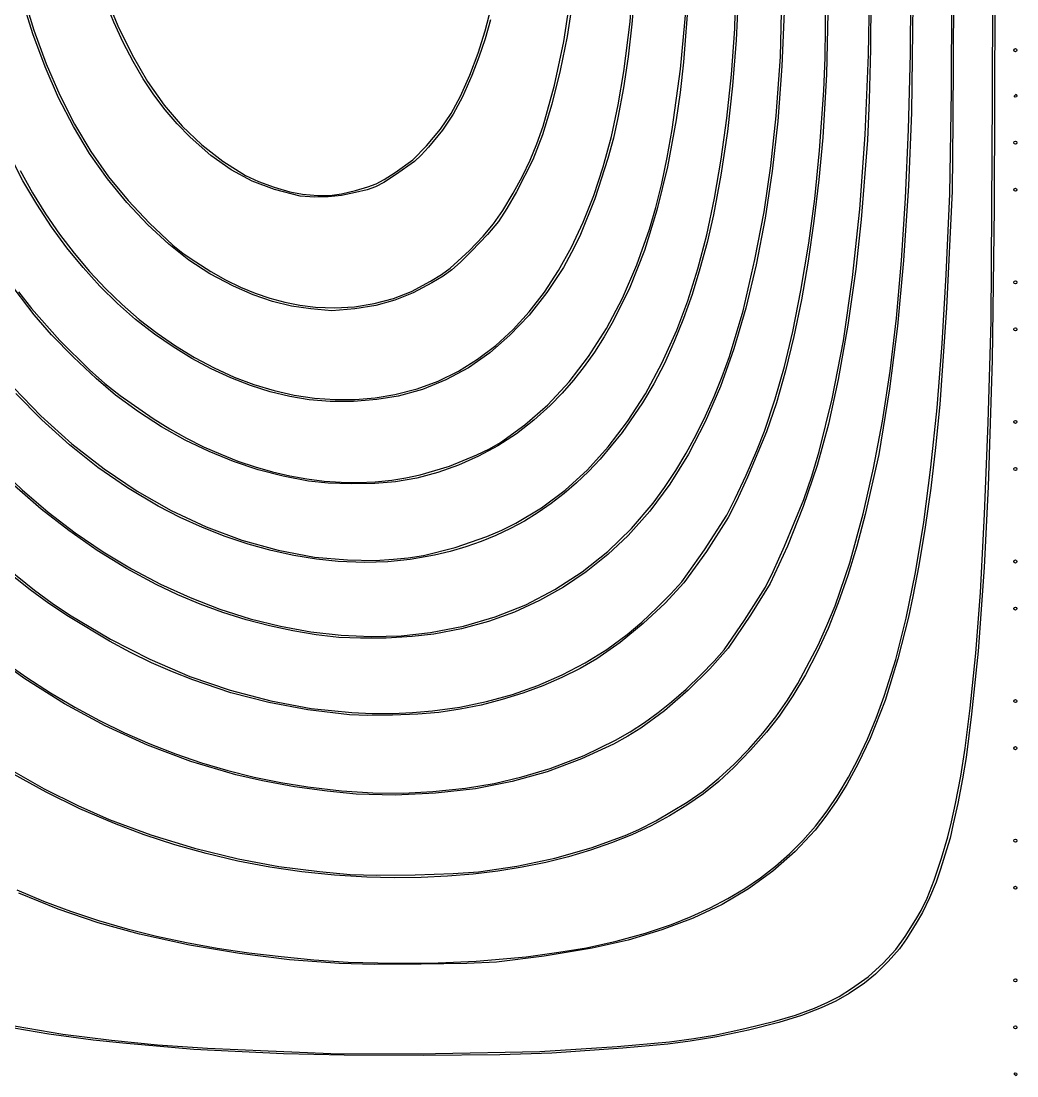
# Model space of a CAD drawing. Extents: x 5 to 548, y -19 to 520.
# Drawn here: x 95.6 to 276.8, y -19.4 to 172.4 of the extents above; entities that cross this region are included whole.
import ezdxf

# ---------------------------------------------------------------- set-up
doc = ezdxf.new("R2010")
doc.units = 0

msp = doc.modelspace()

# ---------------------------------------------------------------- linework, layer by layer
at = {"layer": 'Image'}
for p, q in [((272.412592, 158.711783), (272.555458, 235.981931)), ((257.499092, 166.440085), (257.657008, 200.101343)), ((250.387001, 197.238278), (250.188908, 167.304385)), ((264.951459, 159.654864), (265.080786, 192.979512)), ((233.789928, 165.888085), (234.292759, 185.031469)), ((272.845624, 183.681426), (272.703813, 138.359246)), ((206.468287, 172.310285), (207.14338, 181.751893)), ((226.305354, 181.959022), (225.765861, 168.924069)), ((249.836271, 166.277649), (250.118075, 181.896045)), ((225.52602, 170.994061), (225.685604, 179.911125)), ((242.572046, 179.120304), (242.192478, 162.679251)), ((265.311213, 179.692258), (265.192775, 154.215924)), ((97.789892, 170.108006), (95.754765, 176.58589)), ((95.920484, 177.405648), (97.977344, 170.790525)), ((110.83639, 177.407235), (113.237394, 171.566875)), ((194.412649, 168.72205), (195.685178, 177.313915)), ((207.313638, 178.054653), (206.778768, 171.850431)), ((217.1013, 176.979249), (216.157061, 164.925133)), ((241.943155, 165.802756), (242.087103, 177.272668)), ((112.532583, 172.213127), (110.872633, 176.238069)), ((180.070297, 170.617121), (181.152211, 174.823767)), ((215.631247, 163.645926), (216.70179, 175.410057)), ((234.530151, 175.574788), (234.052311, 164.247932)), ((257.919009, 175.59551), (257.628775, 155.796059)), ((195.724171, 174.43492), (194.974703, 169.614075)), ((97.977344, 170.790525), (100.224947, 164.655575)), ((114.237574, 168.504773), (112.532583, 172.213127)), ((113.237394, 171.566875), (115.834172, 166.258623)), ((181.024496, 172.632373), (180.062563, 169.203075)), ((205.332262, 163.266068), (206.468287, 172.310285)), ((206.778768, 171.850431), (206.09079, 165.943078)), ((224.904193, 162.693085), (225.52602, 170.994061)), ((100.024078, 164.077838), (97.789892, 170.108006)), ((178.784306, 166.572561), (180.070297, 170.617121)), ((180.062563, 169.203075), (178.946303, 165.862077)), ((194.974703, 169.614075), (193.740603, 163.446426)), ((225.765861, 168.924069), (225.101377, 160.629876)), ((116.005284, 165.08464), (114.237574, 168.504773)), ((192.72635, 160.7487), (194.412649, 168.72205)), ((250.188908, 167.304385), (249.965391, 158.06878)), ((276.280664, 167.130064), (276.361749, 167.325002)), ((276.361749, 166.935149), (276.280664, 167.130064)), ((276.280664, 167.130064), (276.280664, 167.130064)), ((276.361749, 167.325002), (276.556677, 167.406077)), ((276.556677, 166.854078), (276.361749, 166.935149)), ((276.556677, 167.406077), (276.751592, 167.325002)), ((276.751592, 166.935149), (276.556677, 166.854078)), ((276.751592, 167.325002), (276.832664, 167.130064)), ((276.832664, 167.130064), (276.751592, 166.935149)), ((115.834172, 166.258623), (118.643873, 161.460378)), ((117.853388, 161.924364), (116.005284, 165.08464)), ((177.278966, 162.602493), (178.784306, 166.572561)), ((178.946303, 165.862077), (177.6577, 162.521531)), ((206.09079, 165.943078), (205.246471, 160.287802)), ((233.016243, 155.193935), (233.789928, 165.888085)), ((241.701658, 159.816091), (241.943155, 165.802756)), ((249.212595, 151.73433), (249.836271, 166.277649)), ((257.122294, 152.71165), (257.499092, 166.440085)), ((102.476496, 158.460915), (100.024078, 164.077838)), ((100.224947, 164.655575), (102.685816, 158.960004)), ((193.740603, 163.446426), (192.202643, 157.328713)), ((204.302259, 157.188181), (205.332262, 163.266068)), ((214.117563, 152.695785), (215.631247, 163.645926)), ((216.157061, 164.925133), (215.543009, 159.436178)), ((234.052311, 164.247932), (233.320264, 154.238717)), ((119.799563, 158.995578), (117.853388, 161.924364)), ((118.643873, 161.460378), (121.683643, 157.15004)), ((175.584192, 158.737506), (177.278966, 162.602493)), ((177.6577, 162.521531), (175.955862, 158.64184)), ((224.07821, 154.789398), (224.904193, 162.693085)), ((242.192478, 162.679251), (241.49445, 151.260085)), ((190.614891, 153.330103), (192.72635, 160.7487)), ((205.246471, 160.287802), (204.242579, 154.839813)), ((215.543009, 159.436178), (214.844926, 154.485113)), ((225.101377, 160.629876), (224.157705, 152.34166)), ((240.92406, 148.863555), (241.701658, 159.816091)), ((264.619312, 141.004307), (264.951459, 159.654864)), ((105.166323, 153.222768), (102.476496, 158.460915)), ((102.685816, 158.960004), (105.382473, 153.663021)), ((121.861483, 156.269918), (119.799563, 158.995578)), ((173.903302, 155.621392), (175.584192, 158.737506)), ((175.955862, 158.64184), (174.268022, 155.500146)), ((192.202643, 157.328713), (190.493863, 151.740599)), ((249.965391, 158.06878), (249.62817, 150.772825)), ((272.17042, 117.864128), (272.412592, 158.711783)), ((276.384057, 158.65516), (276.418671, 158.850098)), ((276.540379, 158.574085), (276.384057, 158.65516)), ((276.418671, 158.850098), (276.710956, 159.126085)), ((276.418671, 158.850098), (276.418671, 158.850098)), ((276.746807, 158.65516), (276.540379, 158.574085)), ((276.710956, 159.126085), (276.832664, 158.850098)), ((276.832664, 158.850098), (276.746807, 158.65516)), ((121.683643, 157.15004), (124.970628, 153.305505)), ((124.056826, 153.719017), (121.861483, 156.269918)), ((171.947246, 152.780728), (173.903302, 155.621392)), ((174.268022, 155.500146), (172.29643, 152.605289)), ((203.040395, 151.399706), (204.302259, 157.188181)), ((257.628775, 155.796059), (257.100479, 142.46733)), ((105.382473, 153.663021), (108.337442, 148.723833)), ((126.403266, 151.31451), (124.056826, 153.719017)), ((204.242579, 154.839813), (203.413572, 151.141705)), ((214.844926, 154.485113), (213.263503, 145.928065)), ((223.049789, 147.291888), (224.07821, 154.789398)), ((232.066079, 146.109451), (233.016243, 155.193935)), ((233.320264, 154.238717), (232.311097, 145.143065)), ((265.192775, 154.215924), (265.027182, 141.462108)), ((108.112731, 148.328927), (105.166323, 153.222768)), ((124.970628, 153.305505), (128.521975, 149.904673)), ((169.426973, 149.742093), (171.947246, 152.780728)), ((172.29643, 152.605289), (169.743337, 149.466106)), ((190.493863, 151.740599), (188.747302, 147.161747)), ((189.484941, 150.094636), (190.614891, 153.330103)), ((213.211577, 147.629449), (214.117563, 152.695785)), ((224.157705, 152.34166), (222.980637, 144.40966)), ((248.243364, 138.236547), (249.212595, 151.73433)), ((256.57699, 140.234588), (257.122294, 152.71165)), ((95.972602, 143.389323), (92.587013, 150.003116)), ((130.179665, 147.974367), (126.403266, 151.31451)), ((128.521975, 149.904673), (132.354832, 146.925442)), ((166.906547, 147.193345), (169.426973, 149.742093)), ((188.269745, 147.138265), (189.484941, 150.094636)), ((201.551392, 145.907307), (203.040395, 151.399706)), ((203.413572, 151.141705), (202.422753, 147.407147)), ((241.49445, 151.260085), (240.793374, 143.55078)), ((249.62817, 150.772825), (248.520444, 136.356124)), ((276.280664, 150.294092), (276.361749, 150.489021)), ((276.361749, 150.099177), (276.280664, 150.294092)), ((276.280664, 150.294092), (276.280664, 150.294092)), ((276.361749, 150.489021), (276.556677, 150.570105)), ((276.556677, 150.018106), (276.361749, 150.099177)), ((276.556677, 150.570105), (276.751592, 150.489021)), ((276.751592, 150.099177), (276.556677, 150.018106)), ((276.751592, 150.489021), (276.832664, 150.294092)), ((276.832664, 150.294092), (276.751592, 150.099177)), ((111.334897, 143.744922), (108.112731, 148.328927)), ((108.337442, 148.723833), (111.573246, 144.101646)), ((133.889097, 145.335833), (130.179665, 147.974367)), ((168.440228, 148.015551), (167.236599, 146.884725)), ((169.743337, 149.466106), (168.440228, 148.015551)), ((240.070508, 140.058725), (240.92406, 148.863555)), ((132.354832, 146.925442), (136.486344, 144.345711)), ((163.710744, 144.875697), (166.906547, 147.193345)), ((167.236599, 146.884725), (163.787317, 144.454296)), ((188.747302, 147.161747), (185.773401, 141.355811)), ((186.863864, 144.224877), (188.269745, 147.138265)), ((199.839971, 140.717645), (201.551392, 145.907307)), ((202.422753, 147.407147), (200.043764, 140.070182)), ((213.263503, 145.928065), (211.337643, 138.010282)), ((212.215245, 142.890795), (213.211577, 147.629449)), ((221.820649, 140.209445), (223.049789, 147.291888)), ((230.822567, 137.702794), (232.066079, 146.109451)), ((95.447426, 145.221319), (97.710099, 141.199563)), ((111.573246, 144.101646), (115.112407, 139.75567)), ((137.687506, 143.301859), (133.889097, 145.335833)), ((136.486344, 144.345711), (138.845055, 143.2338)), ((163.787317, 144.454296), (161.612868, 143.078546)), ((161.719343, 143.597414), (163.710744, 144.875697)), ((185.161861, 141.118354), (186.863864, 144.224877)), ((222.980637, 144.40966), (221.615964, 137.184111)), ((232.311097, 145.143065), (231.001896, 136.556897)), ((98.518772, 139.088685), (95.972602, 143.389323)), ((114.851994, 139.436284), (111.334897, 143.744922)), ((141.730837, 141.775393), (137.687506, 143.301859)), ((138.845055, 143.2338), (141.682628, 142.184865)), ((141.682628, 142.184865), (144.50968, 141.360725)), ((156.510198, 141.632677), (158.706544, 142.24049)), ((160.096401, 142.269009), (158.596583, 141.741367)), ((158.706544, 142.24049), (160.247101, 142.807207)), ((161.612868, 143.078546), (160.096401, 142.269009)), ((160.247101, 142.807207), (161.719343, 143.597414)), ((211.135381, 138.521221), (212.215245, 142.890795)), ((240.793374, 143.55078), (239.906921, 136.02111)), ((257.100479, 142.46733), (256.227644, 128.860984)), ((276.361749, 141.933028), (276.556677, 142.0141)), ((276.556677, 142.0141), (276.751592, 141.933028)), ((97.710099, 141.199563), (100.107793, 137.352339)), ((146.42283, 140.558046), (141.730837, 141.775393)), ((144.50968, 141.360725), (146.836829, 140.923197)), ((149.079775, 140.387669), (146.42278, 140.558046)), ((146.42278, 140.558046), (146.42283, 140.558046)), ((146.836829, 140.923197), (149.634891, 140.703261)), ((151.52271, 140.432108), (149.079775, 140.387669)), ((149.634891, 140.703261), (151.823089, 140.722035)), ((153.928006, 140.70283), (151.52271, 140.432108)), ((151.823089, 140.722035), (153.936498, 141.01876)), ((156.472082, 141.211302), (153.928006, 140.70283)), ((153.936498, 141.01876), (156.510195, 141.632677)), ((158.596583, 141.741367), (156.472082, 141.211302)), ((156.510195, 141.632677), (156.510198, 141.632677)), ((183.279127, 137.971567), (185.161861, 141.118354)), ((185.773401, 141.355811), (184.01232, 138.323265)), ((200.043764, 140.070182), (197.281778, 133.311919)), ((197.910852, 135.837383), (199.839971, 140.717645)), ((220.392511, 133.550958), (221.820649, 140.209445)), ((255.846782, 128.850286), (256.57699, 140.234588)), ((263.98894, 126.282127), (264.619312, 141.004307)), ((265.027182, 141.462108), (264.038971, 120.247244)), ((276.280664, 141.738113), (276.361749, 141.933028)), ((276.361749, 141.543175), (276.280664, 141.738113)), ((276.280664, 141.738113), (276.280664, 141.738113)), ((276.556677, 141.4621), (276.361749, 141.543175)), ((276.751592, 141.543175), (276.556677, 141.4621)), ((276.751592, 141.933028), (276.832664, 141.738113)), ((276.832664, 141.738113), (276.751592, 141.543175)), ((101.191849, 135.021118), (98.518772, 139.088685)), ((118.683197, 135.368542), (114.851994, 139.436284)), ((115.112407, 139.75567), (118.977448, 135.645111)), ((184.01232, 138.323265), (182.480569, 135.942105)), ((209.978797, 134.562119), (211.135381, 138.521221)), ((238.982207, 132.024587), (240.070508, 140.058725)), ((246.924894, 125.75476), (248.243364, 138.236547)), ((272.703813, 138.359246), (272.315295, 110.734478)), ((100.107793, 137.352339), (102.637091, 133.6835)), ((181.584017, 135.524143), (183.279127, 137.971567)), ((211.337643, 138.010282), (209.056028, 130.706106)), ((221.615964, 137.184111), (220.45288, 132.153394)), ((229.168841, 129.042124), (230.822567, 137.702794)), ((231.001896, 136.556897), (229.369746, 128.076132)), ((248.520444, 136.356124), (247.528367, 127.30997)), ((103.992394, 131.185964), (101.191849, 135.021118)), ((122.496382, 131.815664), (118.683197, 135.368542)), ((118.977448, 135.645111), (123.266017, 131.634049)), ((179.688911, 133.26829), (181.584017, 135.524143)), ((182.480569, 135.942105), (180.53354, 133.615389)), ((195.768758, 131.273182), (197.910852, 135.837383)), ((207.676053, 128.066457), (209.978797, 134.562119)), ((239.906921, 136.02111), (238.845647, 128.726444)), ((102.637091, 133.6835), (105.294578, 130.196896)), ((177.206187, 130.696218), (179.688911, 133.26829)), ((180.53354, 133.615389), (177.621701, 130.540564)), ((197.281778, 133.311919), (195.812214, 130.300739)), ((218.767091, 127.325317), (220.392511, 133.550958)), ((106.920972, 127.582569), (103.992394, 131.185964)), ((126.164807, 128.913732), (122.496382, 131.815664)), ((123.266017, 131.634049), (125.152374, 130.166631)), ((173.72447, 127.473947), (177.206187, 130.696218)), ((177.621701, 130.540564), (175.589939, 128.550155)), ((193.418408, 127.031704), (195.768758, 131.273182)), ((209.056028, 130.706106), (206.407341, 123.989872)), ((220.45288, 132.153394), (219.157044, 127.325354)), ((237.500361, 123.384123), (238.982207, 132.024587)), ((105.294578, 130.196896), (108.076838, 126.896379)), ((125.152374, 130.166631), (127.413235, 128.601699)), ((129.990946, 126.446035), (126.164807, 128.913732)), ((127.413235, 128.601699), (130.152514, 126.864874)), ((175.589939, 128.550155), (174.012513, 127.172363)), ((195.812214, 130.300739), (194.312962, 127.61536)), ((227.019975, 119.703638), (229.168841, 129.042124)), ((238.845647, 128.726444), (237.620108, 121.722154)), ((254.915269, 118.400133), (255.846782, 128.850286)), ((256.227644, 128.860984), (255.120262, 116.913907)), ((109.978144, 124.210274), (106.920972, 127.582569)), ((108.076838, 126.896379), (110.980456, 123.785802)), ((130.152514, 126.864874), (132.857698, 125.342133)), ((172.153981, 126.346387), (173.72447, 127.473947)), ((174.012513, 127.172363), (172.424612, 126.03834)), ((190.864526, 123.119612), (193.418408, 127.031704)), ((194.312962, 127.61536), (191.303926, 123.042512)), ((205.060276, 122.03877), (207.676053, 128.066457)), ((216.946111, 121.541411), (218.767091, 127.325317)), ((219.157044, 127.325354), (217.730789, 122.706183)), ((229.369746, 128.076132), (227.512264, 120.209045)), ((247.528367, 127.30997), (246.053037, 117.12739)), ((98.001747, 118.968127), (93.200485, 125.282438)), ((134.277272, 124.195863), (129.990946, 126.446035)), ((132.857698, 125.342133), (135.543251, 124.028023)), ((166.66028, 123.228869), (170.158802, 125.114919)), ((170.361424, 124.779242), (166.960625, 122.974544)), ((170.158802, 125.114919), (172.153981, 126.346387)), ((172.424612, 126.03834), (170.361424, 124.779242)), ((245.253501, 114.259429), (246.924894, 125.75476)), ((263.25122, 113.771566), (263.98894, 126.282127)), ((276.280664, 124.902115), (276.361749, 125.097053)), ((276.361749, 124.7072), (276.280664, 124.902115)), ((276.280664, 124.902115), (276.280664, 124.902115)), ((276.361749, 125.097053), (276.556677, 125.178128)), ((276.556677, 125.178128), (276.751592, 125.097053)), ((276.751592, 125.097053), (276.832664, 124.902115)), ((276.832664, 124.902115), (276.751592, 124.7072)), ((95.197858, 123.19829), (97.562547, 120.158743)), ((113.164475, 121.068425), (109.978144, 124.210274)), ((110.980456, 123.785802), (114.002014, 120.869014)), ((137.891096, 122.617412), (134.277272, 124.195863)), ((135.543251, 124.028023), (138.223639, 122.917094)), ((138.223639, 122.917094), (140.913328, 122.003892)), ((163.396811, 121.982203), (166.66028, 123.228869)), ((166.960625, 122.974544), (163.628537, 121.636767)), ((191.303926, 123.042512), (188.060816, 118.924133)), ((188.111831, 119.543569), (190.864526, 123.119612)), ((206.407341, 123.989872), (203.380265, 117.835921)), ((236.03498, 115.965249), (237.500361, 123.384123)), ((276.556677, 124.626128), (276.361749, 124.7072)), ((276.751592, 124.7072), (276.556677, 124.626128)), ((116.480528, 118.156364), (113.164475, 121.068425)), ((141.37299, 121.423301), (137.891096, 122.617412)), ((140.913328, 122.003892), (143.626781, 121.282967)), ((144.826414, 120.583188), (141.37299, 121.423301)), ((143.626781, 121.282967), (146.378465, 120.748864)), ((156.288693, 120.468504), (159.854217, 121.046497)), ((159.854217, 121.046497), (163.396827, 121.982203)), ((163.628537, 121.636767), (160.158686, 120.696762)), ((163.396827, 121.982203), (163.396811, 121.982203)), ((202.132589, 116.480664), (205.060276, 122.03877)), ((214.931288, 116.208129), (216.946111, 121.541411)), ((217.730789, 122.706183), (216.176449, 118.302075)), ((237.620108, 121.722154), (236.240861, 115.06361)), ((97.562547, 120.158743), (102.662925, 114.315534)), ((101.197726, 115.35177), (98.001747, 118.968127)), ((114.002014, 120.869014), (117.138098, 118.149869)), ((148.354829, 120.066728), (144.826414, 120.583188)), ((146.378465, 120.748864), (149.182844, 120.396134)), ((152.163022, 119.694671), (148.354829, 120.066728)), ((148.354829, 120.066728), (148.354829, 120.066728)), ((149.182844, 120.396134), (152.72374, 120.250843)), ((156.344598, 120.085381), (152.163022, 119.694671)), ((152.72374, 120.250843), (156.288693, 120.468504)), ((160.158686, 120.696762), (156.344598, 120.085381)), ((185.165046, 116.310235), (188.111831, 119.543569)), ((224.520297, 111.432803), (227.019975, 119.703638)), ((227.512264, 120.209045), (225.352215, 112.827904)), ((264.038971, 120.247244), (262.780479, 102.654413)), ((119.926864, 115.473435), (116.480528, 118.156364)), ((117.138098, 118.149869), (120.385291, 115.632217)), ((188.060816, 118.924133), (184.593241, 115.267711)), ((203.380265, 117.835921), (201.721294, 114.961781)), ((216.176449, 118.302075), (214.496357, 114.119224)), ((246.053037, 117.12739), (244.323761, 107.244182)), ((253.766053, 108.725517), (254.915269, 118.400133)), ((271.628321, 99.417943), (272.17042, 117.864128)), ((105.189636, 111.269525), (101.197726, 115.35177)), ((123.287398, 113.157046), (119.926864, 115.473435)), ((120.385291, 115.632217), (123.740179, 113.319911)), ((184.593241, 115.267711), (180.910814, 112.080733)), ((182.028891, 113.426273), (185.165046, 116.310235)), ((198.894115, 111.393744), (202.132589, 116.480664)), ((212.21354, 110.187303), (214.931288, 116.208129)), ((234.535534, 109.572397), (236.03498, 115.965249)), ((255.120262, 116.913907), (253.656571, 105.520754)), ((276.280664, 116.346136), (276.361749, 116.541064)), ((276.361749, 116.151221), (276.280664, 116.346136)), ((276.280664, 116.346136), (276.280664, 116.346136)), ((276.361749, 116.541064), (276.556677, 116.622148)), ((276.556677, 116.070149), (276.361749, 116.151221)), ((276.556677, 116.622148), (276.751592, 116.541064)), ((276.751592, 116.151221), (276.556677, 116.070149)), ((276.751592, 116.541064), (276.832664, 116.346136)), ((276.832664, 116.346136), (276.751592, 116.151221)), ((102.662925, 114.315534), (108.096496, 108.958525)), ((123.740179, 113.319911), (127.199344, 111.216801)), ((178.708087, 110.898346), (182.028891, 113.426273)), ((201.721294, 114.961781), (199.963483, 112.218589)), ((214.496357, 114.119224), (212.692845, 110.163822)), ((236.240861, 115.06361), (234.718462, 108.806183)), ((243.225502, 103.721015), (245.253501, 114.259429)), ((262.321998, 102.101606), (263.25122, 113.771566)), ((126.732469, 111.058114), (123.287398, 113.157046)), ((180.910814, 112.080733), (177.023146, 109.370687)), ((195.345975, 106.779612), (198.894115, 111.393744)), ((199.963483, 112.218589), (198.105415, 109.603137)), ((225.352215, 112.827904), (222.890512, 105.934637)), ((223.221182, 107.771408), (224.520297, 111.432803)), ((109.296169, 107.39111), (105.189636, 111.269525)), ((130.242448, 109.184988), (126.732469, 111.058114)), ((127.199344, 111.216801), (130.759371, 109.32674)), ((177.023146, 109.370687), (172.939848, 107.14506)), ((175.207356, 108.733115), (178.708087, 110.898346)), ((198.105415, 109.603137), (196.145678, 107.112217)), ((209.23549, 104.642116), (212.21354, 110.187303)), ((212.692845, 110.163822), (210.768247, 106.442063)), ((232.872385, 103.702919), (234.535534, 109.572397)), ((272.315295, 110.734478), (271.585401, 87.780167)), ((108.096496, 108.958525), (110.877676, 106.52673)), ((133.797701, 107.546019), (130.242448, 109.184988)), ((130.759371, 109.32674), (134.416845, 107.653579)), ((137.378598, 106.149558), (133.797701, 107.546019)), ((134.416845, 107.653579), (138.009895, 106.287955)), ((171.531419, 106.937243), (175.207356, 108.733115)), ((221.775149, 104.160027), (223.221182, 107.771408)), ((234.718462, 108.806183), (233.063466, 103.005242)), ((252.382735, 99.667828), (253.766053, 108.725517)), ((94.30476, 105.715829), (99.262871, 100.625249)), ((112.836016, 104.386243), (109.296169, 107.39111)), ((110.877676, 106.52673), (113.669492, 104.293745)), ((140.965506, 105.003955), (137.378598, 106.149558)), ((138.009895, 106.287955), (141.660733, 105.194887)), ((167.684997, 105.517391), (171.531419, 106.937243)), ((172.939848, 107.14506), (168.670533, 105.411339)), ((191.489292, 102.639874), (195.345975, 106.779612)), ((196.145678, 107.112217), (194.082855, 104.742621)), ((210.768247, 106.442063), (208.724896, 102.960141)), ((222.890512, 105.934637), (220.128068, 99.531175)), ((244.323761, 107.244182), (242.569843, 99.096144)), ((99.438547, 99.862843), (94.706532, 104.693013)), ((116.982501, 101.357763), (112.836016, 104.386243)), ((113.669492, 104.293745), (119.644469, 100.109987)), ((144.538793, 104.117561), (140.965506, 105.003955)), ((141.660733, 105.194887), (145.349599, 104.37652)), ((148.078829, 103.498726), (144.538793, 104.117561)), ((145.349599, 104.37652), (149.056736, 103.834998)), ((149.056736, 103.834998), (152.762385, 103.572463)), ((156.446786, 103.59106), (160.090181, 103.892932)), ((160.090181, 103.892932), (163.672811, 104.480223)), ((164.224811, 104.177011), (160.390377, 103.563016)), ((163.672811, 104.480223), (167.684997, 105.517391)), ((163.672811, 104.480223), (163.672811, 104.480223)), ((168.670533, 105.411339), (164.224811, 104.177011)), ((194.082855, 104.742621), (191.915533, 102.491141)), ((205.993181, 99.567816), (209.23549, 104.642116)), ((220.193363, 100.620125), (221.775149, 104.160027)), ((230.915893, 97.854165), (232.872385, 103.702919)), ((240.837213, 94.109978), (243.225502, 103.721015)), ((253.656571, 105.520754), (251.714813, 93.576175)), ((151.849916, 103.204231), (148.078829, 103.498726)), ((148.078829, 103.498726), (148.078829, 103.498726)), ((156.109588, 103.232208), (151.849916, 103.204231)), ((152.762385, 103.572463), (156.446786, 103.59106)), ((160.390377, 103.563016), (156.109588, 103.232208)), ((187.325189, 98.976133), (191.489292, 102.639874)), ((191.915533, 102.491141), (188.956289, 99.802005)), ((208.724896, 102.960141), (205.026949, 97.56699)), ((233.063466, 103.005242), (231.286431, 97.716159)), ((261.20099, 91.270327), (262.321998, 102.101606)), ((262.780479, 102.654413), (262.01575, 94.829787)), ((99.262871, 100.625249), (104.889401, 95.532539)), ((104.421765, 95.370504), (99.438547, 99.862843)), ((121.202355, 98.63411), (116.982501, 101.357763)), ((119.644469, 100.109987), (122.685385, 98.250584)), ((188.956289, 99.802005), (185.779018, 97.357371)), ((218.486991, 97.173171), (220.193363, 100.620125)), ((276.361749, 99.705079), (276.556677, 99.78615)), ((276.556677, 99.78615), (276.751592, 99.705079)), ((125.493409, 96.216251), (121.202355, 98.63411)), ((122.685385, 98.250584), (125.755465, 96.548174)), ((182.854788, 95.789994), (187.325189, 98.976133)), ((202.482654, 94.959653), (205.993181, 99.567816)), ((220.128068, 99.531175), (217.065796, 93.619446)), ((229.511703, 94.304688), (230.915893, 97.854165)), ((242.569843, 99.096144), (240.478201, 91.586271)), ((250.748916, 91.068452), (252.382735, 99.667828)), ((270.958382, 82.703934), (271.628321, 99.417943)), ((276.280664, 99.510164), (276.361749, 99.705079)), ((276.361749, 99.315225), (276.280664, 99.510164)), ((276.280664, 99.510164), (276.280664, 99.510164)), ((276.556677, 99.234151), (276.361749, 99.315225)), ((276.751592, 99.315225), (276.556677, 99.234151)), ((276.751592, 99.705079), (276.832664, 99.510164)), ((276.832664, 99.510164), (276.751592, 99.315225)), ((129.853496, 94.10515), (125.493409, 96.216251)), ((125.755465, 96.548174), (128.849867, 95.004262)), ((185.779018, 97.357371), (182.412472, 95.1714)), ((205.026949, 97.56699), (201.023939, 92.719693)), ((216.667199, 93.840633), (218.486991, 97.173171)), ((231.286431, 97.716159), (227.832269, 89.471339)), ((109.628301, 91.242751), (104.421765, 95.370504)), ((104.889401, 95.532539), (110.732561, 90.952178)), ((128.849867, 95.004262), (131.963752, 93.620355)), ((134.280449, 92.301773), (129.853496, 94.10515)), ((178.592197, 93.498943), (180.849382, 94.621109)), ((182.412472, 95.1714), (178.8854, 93.258253)), ((180.849382, 94.621109), (182.854788, 95.789994)), ((198.699953, 90.812878), (202.482654, 94.959653)), ((227.578533, 89.852954), (229.511703, 94.304688)), ((239.506809, 89.642994), (240.837213, 94.109978)), ((262.01575, 94.829787), (261.142496, 87.446902)), ((131.963752, 93.620355), (135.092277, 92.397958)), ((138.772101, 90.807085), (134.280449, 92.301773)), ((135.092277, 92.397958), (138.230602, 91.338577)), ((173.561585, 91.478039), (178.592197, 93.498943)), ((178.8854, 93.258253), (175.226553, 91.63209)), ((201.023939, 92.719693), (198.909334, 90.50169)), ((217.065796, 93.619446), (213.704606, 88.201381)), ((214.745153, 90.643977), (216.667199, 93.840633)), ((251.714813, 93.576175), (249.22533, 82.674165)), ((91.2243, 91.531751), (95.813659, 87.15985)), ((115.030273, 87.506341), (109.628301, 91.242751)), ((110.732561, 90.952178), (116.769211, 86.896125)), ((138.230602, 91.338577), (141.373886, 90.443719)), ((143.326284, 89.622053), (138.772101, 90.807085)), ((141.373886, 90.443719), (144.517287, 89.714889)), ((171.464681, 90.307074), (167.628533, 89.297364)), ((168.241143, 89.893826), (173.561585, 91.478039)), ((175.226553, 91.63209), (171.464681, 90.307074)), ((194.641119, 87.122737), (198.699953, 90.812878)), ((198.909334, 90.50169), (196.720021, 88.421289)), ((212.732018, 87.604671), (214.745153, 90.643977)), ((240.478201, 91.586271), (237.965054, 84.144847)), ((248.848196, 82.76878), (250.748916, 91.068452)), ((259.887915, 81.275811), (261.20099, 91.270327)), ((276.280664, 90.954158), (276.361749, 91.149096)), ((276.361749, 90.759243), (276.280664, 90.954158)), ((276.280664, 90.954158), (276.280664, 90.954158)), ((276.361749, 91.149096), (276.556677, 91.230171)), ((276.556677, 90.678171), (276.361749, 90.759243)), ((276.556677, 91.230171), (276.751592, 91.149096)), ((276.751592, 90.759243), (276.556677, 90.678171)), ((276.751592, 91.149096), (276.832664, 90.954158)), ((276.832664, 90.954158), (276.751592, 90.759243)), ((147.94083, 88.747642), (143.326284, 89.622053)), ((144.517287, 89.714889), (147.655965, 89.153594)), ((147.655965, 89.153594), (150.785079, 88.761339)), ((151.540533, 88.378109), (147.94083, 88.747642)), ((147.94083, 88.747642), (147.94083, 88.747642)), ((150.785079, 88.761339), (153.899788, 88.539631)), ((155.764903, 88.229955), (151.540533, 88.378109)), ((153.899788, 88.539631), (156.99525, 88.489976)), ((160.028744, 88.308015), (155.764903, 88.229955)), ((156.99525, 88.489976), (160.066625, 88.613879)), ((163.74686, 88.617123), (160.028744, 88.308015)), ((160.066625, 88.613879), (163.109072, 88.912847)), ((163.109059, 88.912847), (165.621669, 89.317523)), ((163.109072, 88.912847), (163.109059, 88.912847)), ((167.628533, 89.297364), (163.74686, 88.617123)), ((165.621669, 89.317523), (168.241143, 89.893826)), ((196.720021, 88.421289), (194.45652, 86.47887)), ((225.596259, 85.569539), (227.578533, 89.852954)), ((227.832269, 89.471339), (225.82961, 85.116486)), ((238.084952, 85.396777), (239.506809, 89.642994)), ((99.268565, 83.66315), (94.437014, 87.873831)), ((95.813659, 87.15985), (100.578565, 83.090162)), ((120.599797, 84.18803), (115.030273, 87.506341)), ((116.769211, 86.896125), (122.976208, 83.376339)), ((190.302194, 83.884482), (194.641119, 87.122737)), ((194.45652, 86.47887), (192.119351, 84.674813)), ((213.704606, 88.201381), (210.045413, 83.278908)), ((210.638961, 84.744183), (212.732018, 87.604671)), ((261.142496, 87.446902), (260.147067, 80.351169)), ((271.585401, 87.780167), (270.849265, 73.02694)), ((192.119351, 84.674813), (189.709032, 83.009497)), ((206.717457, 80.133591), (210.638961, 84.744183)), ((224.04476, 82.52502), (225.596259, 85.569539)), ((225.82961, 85.116486), (224.320243, 82.122166)), ((234.570016, 76.885344), (238.084952, 85.396777)), ((104.298958, 79.729859), (99.268565, 83.66315)), ((100.578565, 83.090162), (105.500692, 79.330388)), ((124.571097, 82.140501), (120.599797, 84.18803)), ((122.976208, 83.376339), (129.330412, 80.404779)), ((185.679222, 81.093361), (190.302194, 83.884482)), ((189.709032, 83.009497), (187.226083, 81.483303)), ((210.045413, 83.278908), (206.089128, 78.853957)), ((220.003046, 76.22009), (224.04476, 82.52502)), ((237.965054, 84.144847), (235.092216, 76.939954)), ((246.40623, 73.876252), (248.848196, 82.76878)), ((249.22533, 82.674165), (247.684581, 76.903696)), ((270.194726, 68.459045), (270.958382, 82.703934)), ((128.64814, 80.297019), (124.571097, 82.140501)), ((183.130672, 79.820162), (185.679222, 81.093361)), ((187.226083, 81.483303), (184.671023, 80.096609)), ((224.320243, 82.122166), (220.345083, 75.935646)), ((258.38249, 72.116137), (259.887915, 81.275811)), ((109.49016, 76.105366), (104.298958, 79.729859)), ((105.500692, 79.330388), (110.561715, 75.888225)), ((132.795067, 78.668597), (128.64814, 80.297019)), ((129.330412, 80.404779), (135.80868, 77.993405)), ((136.976015, 77.266251), (132.795067, 78.668597)), ((182.044373, 78.849795), (179.346651, 77.743242)), ((180.406496, 78.644528), (183.130672, 79.820162)), ((184.671023, 80.096609), (182.044373, 78.849795)), ((206.089128, 78.853957), (202.395772, 75.386775)), ((202.406666, 75.961809), (206.717457, 80.133591)), ((260.147067, 80.351169), (259.015811, 73.387998)), ((135.80868, 77.993405), (142.387871, 76.154175)), ((141.155126, 76.100993), (136.976015, 77.266251)), ((176.578377, 76.777328), (173.74007, 75.952433)), ((174.647233, 76.649567), (180.406496, 78.644528)), ((179.346651, 77.743242), (176.578377, 76.777328)), ((235.092216, 76.939954), (231.921499, 70.139678)), ((232.511303, 72.329986), (234.570016, 76.885344)), ((247.684581, 76.903696), (246.059379, 71.551258)), ((114.80414, 72.821079), (109.49016, 76.105366)), ((110.561715, 75.888225), (115.743307, 72.771374)), ((145.296538, 75.183839), (141.155126, 76.100993)), ((142.387871, 76.154175), (149.044843, 74.89905)), ((149.36439, 74.525802), (145.296538, 75.183839)), ((149.044843, 74.89905), (155.01549, 74.434928)), ((166.040925, 74.786445), (168.833361, 75.235706)), ((170.83225, 75.268937), (166.417313, 74.471562)), ((168.833361, 75.235706), (174.647233, 76.649567)), ((173.74007, 75.952433), (170.83225, 75.268937)), ((197.738587, 72.247457), (202.406666, 75.961809)), ((202.395772, 75.386775), (198.465076, 72.253375)), ((215.86081, 70.42802), (220.003046, 76.22009)), ((220.345083, 75.935646), (216.228602, 70.254189)), ((91.43664, 74.266646), (98.075335, 68.919897)), ((153.322822, 74.137897), (149.36439, 74.525802)), ((158.153772, 73.937768), (153.322822, 74.137897)), ((153.322822, 74.137897), (153.322822, 74.137897)), ((155.01549, 74.434928), (160.084828, 74.28789)), ((162.354879, 74.038414), (158.153772, 73.937768)), ((160.084828, 74.28789), (163.396825, 74.530168)), ((166.417313, 74.471562), (162.354879, 74.038414)), ((163.396811, 74.530168), (166.040925, 74.786445)), ((163.396825, 74.530168), (163.396811, 74.530168)), ((243.733753, 66.080174), (246.40623, 73.876252)), ((259.015811, 73.387998), (257.90788, 67.726742)), ((270.849265, 73.02694), (269.768007, 57.834214)), ((276.280664, 74.118186), (276.361749, 74.313114)), ((276.361749, 73.923271), (276.280664, 74.118186)), ((276.280664, 74.118186), (276.280664, 74.118186)), ((276.361749, 74.313114), (276.556677, 74.394199)), ((276.556677, 73.842199), (276.361749, 73.923271)), ((276.556677, 74.394199), (276.751592, 74.313114)), ((276.751592, 73.923271), (276.556677, 73.842199)), ((276.751592, 74.313114), (276.832664, 74.118186)), ((276.832664, 74.118186), (276.751592, 73.923271)), ((97.312715, 68.972602), (92.559795, 72.754996)), ((120.202864, 69.908406), (114.80414, 72.821079)), ((115.743307, 72.771374), (121.027141, 69.987533)), ((192.745217, 69.009154), (197.738587, 72.247457)), ((198.465076, 72.253375), (194.311577, 69.461142)), ((231.065469, 69.426203), (232.511303, 72.329986)), ((246.059379, 71.551258), (244.332929, 66.577451)), ((256.684433, 63.789387), (258.38249, 72.116137)), ((124.148984, 68.051393), (120.202864, 69.908406)), ((121.027141, 69.987533), (126.394893, 67.544403)), ((194.311577, 69.461142), (189.949811, 67.017463)), ((216.228602, 70.254189), (212.809698, 66.529673)), ((213.890066, 68.229072), (215.86081, 70.42802)), ((227.249683, 63.441528), (231.065469, 69.426203)), ((231.921499, 70.139678), (228.375445, 64.374695)), ((100.696654, 66.503709), (97.312715, 68.972602)), ((98.075335, 68.919897), (101.322104, 66.541298)), ((128.216144, 66.364807), (124.148984, 68.051393)), ((126.394893, 67.544403), (131.828237, 65.449682)), ((187.458555, 66.265522), (192.745217, 69.009154)), ((211.341779, 65.67612), (213.890066, 68.229072)), ((257.90788, 67.726742), (257.094121, 63.971965)), ((269.371476, 57.420221), (270.194726, 68.459045)), ((104.257569, 64.106083), (100.696654, 66.503709)), ((101.322104, 66.541298), (104.471234, 64.418001)), ((132.373986, 64.857406), (128.216144, 66.364807)), ((131.828237, 65.449682), (137.308845, 63.711069)), ((181.9106, 64.035178), (187.458555, 66.265522)), ((189.949811, 67.017463), (185.394315, 64.929725)), ((208.562737, 63.102862), (211.341779, 65.67612)), ((212.809698, 66.529673), (208.849905, 62.830252)), ((242.255969, 62.45004), (243.733753, 66.080174)), ((244.332929, 66.577451), (242.488433, 61.94288)), ((276.280664, 65.562207), (276.361749, 65.757122)), ((276.361749, 65.367269), (276.280664, 65.562207)), ((276.280664, 65.562207), (276.280664, 65.562207)), ((276.361749, 65.757122), (276.556677, 65.838193)), ((276.556677, 65.286194), (276.361749, 65.367269)), ((276.556677, 65.838193), (276.751592, 65.757122)), ((276.751592, 65.367269), (276.556677, 65.286194)), ((276.751592, 65.757122), (276.832664, 65.562207)), ((276.832664, 65.562207), (276.751592, 65.367269)), ((111.73465, 59.622027), (104.257569, 64.106083)), ((104.471234, 64.418001), (111.922874, 60.006334)), ((136.592149, 63.537948), (132.373986, 64.857406)), ((140.840274, 62.415192), (136.592149, 63.537948)), ((137.308845, 63.711069), (142.818392, 62.336265)), ((176.133349, 62.336742), (181.9106, 64.035178)), ((185.394315, 64.929725), (180.659623, 63.205313)), ((223.546963, 58.044028), (227.249683, 63.441528)), ((228.375445, 64.374695), (224.270727, 58.386213)), ((254.79346, 56.293642), (256.684433, 63.789387)), ((257.094121, 63.971965), (255.167706, 56.392456)), ((145.088001, 61.497894), (140.840274, 62.415192)), ((142.818392, 62.336265), (148.338552, 61.332967)), ((149.304971, 60.794812), (145.088001, 61.497894)), ((170.158802, 61.188835), (176.133349, 62.336742)), ((175.760274, 61.851616), (170.710804, 60.876019)), ((180.659623, 63.205313), (175.760274, 61.851616)), ((208.849905, 62.830252), (204.617501, 59.389746)), ((205.899724, 60.842999), (208.562737, 63.102862)), ((242.488433, 61.94288), (240.509097, 57.608146)), ((240.654432, 58.922102), (242.255969, 62.45004)), ((115.562979, 57.584295), (111.73465, 59.622027)), ((111.922874, 60.006334), (119.086552, 56.327814)), ((148.338552, 61.332967), (153.850999, 60.708876)), ((153.460823, 60.314706), (149.304971, 60.794812)), ((153.460826, 60.314706), (153.460823, 60.314706)), ((157.371102, 60.145965), (153.460826, 60.314706)), ((153.850999, 60.708876), (159.337407, 60.471691)), ((162.075096, 60.200373), (157.371102, 60.145965)), ((159.337407, 60.471691), (164.77945, 60.629111)), ((166.78445, 60.452275), (162.075096, 60.200373)), ((164.77945, 60.629111), (170.158802, 61.188835)), ((170.710804, 60.876019), (166.78445, 60.452275)), ((170.158802, 61.188835), (170.158802, 61.188835)), ((202.213529, 58.132629), (205.899724, 60.842999)), ((96.31492, 52.75024), (89.377337, 57.764873)), ((119.392609, 55.715225), (115.562979, 57.584295)), ((198.257653, 55.676905), (202.213529, 58.132629)), ((204.617501, 59.389746), (200.380766, 56.441978)), ((224.270727, 58.386213), (220.989336, 54.598712)), ((221.75409, 55.974621), (223.546963, 58.044028)), ((236.991933, 51.943591), (240.654432, 58.922102)), ((240.509097, 57.608146), (238.378124, 53.533852)), ((269.768007, 57.834214), (268.582966, 46.334434)), ((92.415844, 56.014292), (96.669431, 53.020072)), ((119.086552, 56.327814), (126.346408, 53.222222)), ((123.179621, 54.039167), (119.392609, 55.715225)), ((194.061493, 53.487377), (198.257653, 55.676905)), ((200.380766, 56.441978), (197.339478, 54.664271)), ((219.341702, 53.484006), (221.75409, 55.974621)), ((252.70929, 49.626981), (254.79346, 56.293642)), ((255.167706, 56.392456), (252.867013, 48.864223)), ((268.329882, 47.424262), (269.371476, 57.420221)), ((126.880098, 52.580468), (123.179621, 54.039167)), ((197.339478, 54.664271), (194.057946, 53.016719)), ((220.989336, 54.598712), (217.007626, 50.687694)), ((103.509193, 48.237686), (96.31492, 52.75024)), ((96.669431, 53.020072), (101.004093, 50.215457)), ((126.346408, 53.222222), (133.677087, 50.695216)), ((133.831016, 50.260268), (126.880098, 52.580468)), ((189.654447, 51.575595), (194.061493, 53.487377)), ((194.057946, 53.016719), (190.578191, 51.513636)), ((216.644557, 50.904372), (219.341702, 53.484006)), ((235.113347, 48.894222), (236.991933, 51.943591)), ((238.378124, 53.533852), (236.078717, 49.680601)), ((101.004093, 50.215457), (105.415251, 47.602799)), ((133.677087, 50.695216), (141.053232, 48.752452)), ((140.716608, 48.471967), (133.831016, 50.260268)), ((180.325286, 48.631473), (185.065912, 49.953111)), ((186.942235, 50.16933), (183.192097, 48.998114)), ((185.065912, 49.953111), (189.654447, 51.575595)), ((190.578191, 51.513636), (186.942235, 50.16933)), ((217.007626, 50.687694), (212.686002, 46.983686)), ((213.997411, 48.567908), (216.644557, 50.904372)), ((110.952138, 44.231877), (103.509193, 48.237686)), ((147.812126, 47.154414), (140.716608, 48.471967)), ((141.053232, 48.752452), (148.449488, 47.399585)), ((175.461967, 47.622232), (180.325286, 48.631473)), ((179.369798, 48.014298), (175.517359, 47.232194)), ((183.192097, 48.998114), (179.369798, 48.014298)), ((211.575211, 46.635733), (213.997411, 48.567908)), ((232.969761, 45.855263), (235.113347, 48.894222)), ((236.078717, 49.680601), (233.594081, 46.008994)), ((252.867013, 48.864223), (250.158676, 41.899472)), ((251.224202, 45.607001), (252.70929, 49.626981)), ((276.280664, 48.726208), (276.361749, 48.921147)), ((276.361749, 48.531293), (276.280664, 48.726208)), ((276.280664, 48.726208), (276.280664, 48.726208)), ((276.361749, 48.921147), (276.556677, 49.002221)), ((276.556677, 48.450222), (276.361749, 48.531293)), ((276.556677, 49.002221), (276.751592, 48.921147)), ((276.751592, 48.531293), (276.556677, 48.450222)), ((276.751592, 48.921147), (276.832664, 48.726208)), ((276.832664, 48.726208), (276.751592, 48.531293)), ((105.415251, 47.602799), (109.898328, 45.184447)), ((155.392821, 46.246457), (147.812126, 47.154414)), ((148.449488, 47.399585), (155.840497, 46.642274)), ((158.744715, 46.115077), (155.392821, 46.246457)), ((155.392821, 46.246457), (155.392821, 46.246457)), ((155.840497, 46.642274), (159.52611, 46.488718)), ((163.210526, 46.157577), (158.744715, 46.115077)), ((159.52611, 46.488718), (163.200904, 46.486173)), ((163.200904, 46.486173), (166.861708, 46.635344)), ((167.83848, 46.349431), (163.210526, 46.157577)), ((166.861708, 46.635344), (170.505352, 46.936939)), ((171.676802, 46.666112), (167.83848, 46.349431)), ((170.505352, 46.936939), (175.461967, 47.622232)), ((170.505352, 46.936939), (170.505352, 46.936939)), ((175.517359, 47.232194), (171.676802, 46.666112)), ((212.686002, 46.983686), (208.38487, 43.817215)), ((209.070705, 44.831741), (211.575211, 46.635733)), ((267.429992, 40.170229), (268.329882, 47.424262)), ((268.582966, 46.334434), (267.572312, 38.491)), ((109.898328, 45.184447), (114.448747, 42.962755)), ((118.635737, 40.73748), (110.952138, 44.231877)), ((206.476976, 43.152148), (209.070705, 44.831741)), ((230.602427, 42.871007), (232.969761, 45.855263)), ((233.594081, 46.008994), (231.293364, 43.090354)), ((249.649432, 41.814762), (251.224202, 45.607001)), ((114.448747, 42.962755), (119.061929, 40.940073)), ((206.039044, 42.356153), (203.429276, 40.923959)), ((203.787111, 41.59317), (206.476976, 43.152148)), ((208.38487, 43.817215), (206.039044, 42.356153)), ((228.052594, 39.985745), (230.602427, 42.871007)), ((231.293364, 43.090354), (228.387129, 39.800091)), ((126.551975, 37.75916), (118.635737, 40.73748)), ((119.061929, 40.940073), (123.733298, 39.118752)), ((203.429276, 40.923959), (197.614698, 38.228021)), ((198.09131, 38.821918), (203.787111, 41.59317)), ((250.158676, 41.899472), (247.976922, 37.387406)), ((247.977428, 38.242175), (249.649432, 41.814762)), ((276.280664, 40.170229), (276.361749, 40.365144)), ((276.361749, 40.365144), (276.556677, 40.446216)), ((276.556677, 40.446216), (276.751592, 40.365144)), ((276.751592, 40.365144), (276.832664, 40.170229)), ((123.733298, 39.118752), (128.458276, 37.501143)), ((191.927984, 36.48771), (198.09131, 38.821918)), ((228.387129, 39.800091), (225.335234, 36.636331)), ((225.361513, 37.243769), (228.052594, 39.985745)), ((266.621877, 35.064227), (267.429992, 40.170229)), ((267.572312, 38.491), (266.90678, 34.580913)), ((276.361749, 39.975301), (276.280664, 40.170229)), ((276.280664, 40.170229), (276.280664, 40.170229)), ((276.556677, 39.894216), (276.361749, 39.975301)), ((276.751592, 39.975301), (276.556677, 39.894216)), ((276.832664, 40.170229), (276.751592, 39.975301)), ((134.692834, 35.301584), (126.551975, 37.75916)), ((128.458276, 37.501143), (133.232285, 36.089598)), ((186.747448, 34.923449), (191.927984, 36.48771)), ((197.614698, 38.228021), (191.334691, 35.893106)), ((222.570435, 34.689369), (225.361513, 37.243769)), ((225.335234, 36.636331), (222.59753, 34.097203)), ((247.976922, 37.387406), (245.865544, 33.584426)), ((246.200639, 34.88115), (247.977428, 38.242175)), ((93.879769, 36.140416), (99.866446, 32.799264)), ((100.222287, 32.155828), (94.290233, 35.467942)), ((133.232285, 36.089598), (138.050747, 34.886469)), ((139.551361, 34.197801), (134.692834, 35.301584)), ((138.050747, 34.886469), (142.909086, 33.894105)), ((181.734846, 33.756297), (186.747448, 34.923449)), ((191.334691, 35.893106), (184.982813, 34.082915)), ((219.720611, 32.366837), (222.570435, 34.689369)), ((244.311514, 31.723594), (246.200639, 34.88115)), ((265.678876, 30.096231), (266.621877, 35.064227)), ((266.90678, 34.580913), (266.076862, 30.117769)), ((99.866446, 32.799264), (105.981844, 29.716299)), ((145.36184, 33.162047), (139.551361, 34.197801)), ((142.909086, 33.894105), (147.802723, 33.114859)), ((151.323312, 32.321952), (145.36184, 33.162047)), ((147.802723, 33.114859), (153.924002, 32.413198)), ((170.572802, 32.290895), (176.480018, 32.905649)), ((178.29213, 32.799447), (171.060169, 31.969734)), ((176.480018, 32.905649), (181.734846, 33.756297)), ((184.982813, 34.082915), (178.29213, 32.799447)), ((222.59753, 34.097203), (219.794177, 31.870494)), ((245.865544, 33.584426), (243.96003, 30.466692)), ((106.329412, 29.145819), (100.222287, 32.155828)), ((156.634819, 31.805147), (151.323312, 32.321952)), ((153.924002, 32.413198), (159.663871, 32.045444)), ((156.634933, 31.805147), (156.634819, 31.805147)), ((163.702559, 31.627169), (156.634933, 31.805147)), ((159.663871, 32.045444), (165.16566, 32.006407)), ((171.060169, 31.969734), (163.702559, 31.627169)), ((165.16566, 32.006407), (170.572697, 32.290895)), ((170.572697, 32.290895), (170.572802, 32.290895)), ((219.794177, 31.870494), (216.802325, 29.787984)), ((216.85329, 30.320466), (219.720611, 32.366837)), ((242.302504, 28.761419), (244.311514, 31.723594)), ((105.981844, 29.716299), (111.646874, 27.198915)), ((112.612872, 26.437075), (106.329412, 29.145819)), ((211.12657, 26.968225), (216.85329, 30.320466)), ((216.802325, 29.787984), (213.628124, 27.85134)), ((243.96003, 30.466692), (242.094624, 27.779026)), ((264.952728, 26.784234), (265.678876, 30.096231)), ((266.076862, 30.117769), (265.258507, 26.421967)), ((111.646874, 27.198915), (119.242347, 24.392147)), ((208.070631, 25.396248), (211.12657, 26.968225)), ((213.628124, 27.85134), (210.277719, 26.062234)), ((242.094624, 27.779026), (240.103569, 25.26625)), ((240.166056, 25.986533), (242.302504, 28.761419)), ((118.064313, 24.388439), (112.612872, 26.437075)), ((205.569016, 24.260351), (208.070631, 25.396248)), ((210.277719, 26.062234), (206.75726, 24.422333)), ((240.103569, 25.26625), (236.472482, 21.355503)), ((237.89462, 23.390845), (240.166056, 25.986533)), ((264.293849, 24.040794), (264.952728, 26.784234)), ((265.258507, 26.421967), (264.678597, 23.804464)), ((123.634166, 22.570321), (118.064313, 24.388439)), ((119.242347, 24.392147), (127.211625, 21.955806)), ((199.375302, 22.042056), (205.569016, 24.260351)), ((206.75726, 24.422333), (203.072893, 22.933308)), ((235.480645, 20.966265), (237.89462, 23.390845)), ((263.135016, 20.189602), (264.293849, 24.040794)), ((264.678597, 23.804464), (264.03525, 21.653467)), ((276.280664, 23.334257), (276.361749, 23.529172)), ((276.361749, 23.139319), (276.280664, 23.334257)), ((276.280664, 23.334257), (276.280664, 23.334257)), ((276.361749, 23.529172), (276.556677, 23.610244)), ((276.556677, 23.058244), (276.361749, 23.139319)), ((276.556677, 23.610244), (276.751592, 23.529172)), ((276.751592, 23.139319), (276.556677, 23.058244)), ((276.751592, 23.529172), (276.832664, 23.334257)), ((276.832664, 23.334257), (276.751592, 23.139319)), ((129.305054, 20.9864), (123.634166, 22.570321)), ((127.211625, 21.955806), (135.126518, 20.008078)), ((192.732041, 20.170146), (199.375302, 22.042056)), ((199.230767, 21.596829), (195.237028, 20.414564)), ((203.072893, 22.933308), (199.230767, 21.596829)), ((236.472482, 21.355503), (232.449087, 17.804201)), ((264.03525, 21.653467), (262.910629, 18.151764)), ((135.059599, 19.640354), (129.305054, 20.9864)), ((140.880426, 18.535864), (135.059599, 19.640354)), ((135.126518, 20.008078), (142.558836, 18.667145)), ((185.828212, 18.691354), (192.732041, 20.170146)), ((191.097826, 19.388183), (186.819307, 18.519357)), ((195.237028, 20.414564), (191.097826, 19.388183)), ((232.91658, 18.704704), (235.480645, 20.966265)), ((261.775126, 16.165264), (263.135016, 20.189602)), ((146.750156, 17.676609), (140.880426, 18.535864)), ((142.558836, 18.667145), (149.94869, 17.719627)), ((152.651412, 17.066266), (146.750156, 17.676609)), ((149.94869, 17.719627), (155.53082, 17.16053)), ((167.349154, 17.15674), (174.263994, 17.365846)), ((174.263994, 17.365846), (178.852793, 17.652417)), ((182.407619, 17.809753), (177.86891, 17.261042)), ((178.852793, 17.652417), (185.828212, 18.691354)), ((178.852793, 17.652417), (178.852793, 17.652417)), ((186.819307, 18.519357), (182.407619, 17.809753)), ((232.449087, 17.804201), (228.024131, 14.607438)), ((230.194875, 16.598068), (232.91658, 18.704704)), ((262.910629, 18.151764), (262.123736, 15.77644)), ((158.566817, 16.708517), (152.651412, 17.066266)), ((155.53082, 17.16053), (160.35564, 17.072501)), ((163.552134, 16.596962), (158.566817, 16.708517)), ((158.566817, 16.708517), (158.566817, 16.708517)), ((160.35564, 17.072501), (167.349154, 17.15674)), ((168.43502, 16.652977), (163.552134, 16.596962)), ((173.209328, 16.874894), (168.43502, 16.652977)), ((177.86891, 17.261042), (173.209328, 16.874894)), ((227.307978, 14.63827), (230.194875, 16.598068)), ((260.513078, 12.902385), (261.775126, 16.165264)), ((262.123736, 15.77644), (260.951765, 12.952325)), ((94.858397, 14.374358), (99.692296, 12.355442)), ((102.366105, 10.880406), (95.206299, 13.77734)), ((228.024131, 14.607438), (223.188364, 11.76031)), ((224.248338, 12.817217), (227.307978, 14.63827)), ((276.280664, 14.778252), (276.361749, 14.97319)), ((276.361749, 14.583337), (276.280664, 14.778252)), ((276.280664, 14.778252), (276.280664, 14.778252)), ((276.361749, 14.97319), (276.556677, 15.054265)), ((276.556677, 14.502265), (276.361749, 14.583337)), ((276.556677, 15.054265), (276.751592, 14.97319)), ((276.751592, 14.583337), (276.556677, 14.502265)), ((276.751592, 14.97319), (276.832664, 14.778252)), ((276.832664, 14.778252), (276.751592, 14.583337)), ((99.692296, 12.355442), (104.647495, 10.507128)), ((223.188364, 11.76031), (217.932533, 9.257914)), ((221.008405, 11.126819), (224.248338, 12.817217)), ((259.429449, 10.643372), (260.513078, 12.902385)), ((260.951765, 12.952325), (259.658283, 10.268267)), ((109.692177, 8.403234), (102.366105, 10.880406)), ((104.647495, 10.507128), (109.726881, 8.828275)), ((217.580628, 9.558986), (221.008405, 11.126819)), ((258.45313, 8.972904), (259.429449, 10.643372)), ((259.658283, 10.268267), (258.506857, 8.313113)), ((117.166867, 6.354828), (109.692177, 8.403234)), ((109.726881, 8.828275), (114.933342, 7.317742)), ((209.262116, 6.53921), (213.957456, 8.105627)), ((217.932533, 9.257914), (212.247385, 7.095345)), ((213.957456, 8.105627), (217.580628, 9.558986)), ((256.497963, 5.885352), (258.45313, 8.972904)), ((258.506857, 8.313113), (256.71794, 5.464348)), ((114.933342, 7.317742), (120.269765, 5.974388)), ((126.291346, 4.355701), (117.166867, 6.354828)), ((120.269765, 5.974388), (125.739039, 4.797074)), ((203.932308, 5.084473), (209.262116, 6.53921)), ((212.247385, 7.095345), (206.123669, 5.267699)), ((254.828654, 3.528192), (256.497963, 5.885352)), ((125.739039, 4.797074), (131.34405, 3.784657)), ((135.389207, 2.796005), (126.291346, 4.355701)), ((193.480774, 3.033121), (198.495904, 3.872187)), ((198.495904, 3.872187), (203.932308, 5.084473)), ((206.123669, 5.267699), (199.552131, 3.770072)), ((256.71794, 5.464348), (255.464291, 3.679726)), ((131.34405, 3.784657), (137.087686, 2.935998)), ((144.483886, 1.672281), (135.389207, 2.796005)), ((137.087686, 2.935998), (142.972835, 2.249955)), ((142.972835, 2.249955), (148.906828, 1.647315)), ((178.464038, 1.403184), (187.546781, 2.239981)), ((190.791182, 2.310361), (182.164152, 1.240817)), ((187.546781, 2.239981), (193.480774, 3.033121)), ((199.552131, 3.770072), (190.791182, 2.310361)), ((252.512172, 1.034362), (254.828654, 3.528192)), ((255.464291, 3.679726), (253.413408, 1.358155)), ((153.598821, 0.981068), (144.483886, 1.672281)), ((148.906828, 1.647315), (155.153445, 1.260626)), ((159.865759, 0.84325), (153.598186, 0.981076)), ((153.598186, 0.981076), (153.598821, 0.981068)), ((155.153445, 1.260626), (163.236365, 1.082169)), ((168.449619, 0.856362), (159.865759, 0.84325)), ((163.236365, 1.082169), (171.543819, 1.125252)), ((176.749255, 0.996766), (168.449619, 0.856362)), ((171.543819, 1.125252), (178.464038, 1.403184)), ((182.164152, 1.240817), (176.749255, 0.996766)), ((178.464038, 1.403184), (178.464038, 1.403184)), ((249.754229, -1.396494), (252.512172, 1.034362)), ((253.413408, 1.358155), (251.114921, -0.919199)), ((246.760538, -3.564732), (249.754229, -1.396494)), ((251.114921, -0.919199), (249.118457, -2.57117)), ((276.280664, -2.05772), (276.361749, -1.862805)), ((276.361749, -1.862805), (276.556677, -1.781734)), ((276.556677, -1.781734), (276.751592, -1.862805)), ((276.751592, -1.862805), (276.832664, -2.05772)), ((244.488335, -4.979), (246.760538, -3.564732)), ((249.118457, -2.57117), (246.291749, -4.452314)), ((276.361749, -2.252635), (276.280664, -2.05772)), ((276.280664, -2.05772), (276.280664, -2.05772)), ((276.556677, -2.333707), (276.361749, -2.252635)), ((276.751592, -2.252635), (276.556677, -2.333707)), ((276.832664, -2.05772), (276.751592, -2.252635)), ((242.441581, -6.062346), (244.488335, -4.979)), ((246.291749, -4.452314), (243.889341, -5.827039)), ((236.564626, -8.403691), (240.005328, -7.106625)), ((241.232058, -7.043118), (237.640722, -8.448326)), ((240.005328, -7.106625), (242.441581, -6.062346)), ((243.889341, -5.827039), (241.232058, -7.043118)), ((227.318381, -10.848811), (232.810838, -9.504432)), ((232.810838, -9.504432), (236.564626, -8.403691)), ((237.640722, -8.448326), (233.491325, -9.744843)), ((100.670487, -11.851287), (92.223402, -10.385616)), ((92.601444, -10.04981), (103.228883, -11.854753)), ((221.819075, -12.037701), (227.318381, -10.848811)), ((228.000798, -11.118243), (222.258739, -12.318838)), ((233.491325, -9.744843), (228.000798, -11.118243)), ((276.280664, -10.6137), (276.361749, -10.418785)), ((276.361749, -10.808638), (276.280664, -10.6137)), ((276.280664, -10.6137), (276.280664, -10.6137)), ((276.361749, -10.418785), (276.556677, -10.337713)), ((276.556677, -10.889713), (276.361749, -10.808638)), ((276.556677, -10.337713), (276.751592, -10.418785)), ((276.751592, -10.808638), (276.556677, -10.889713)), ((276.751592, -10.418785), (276.832664, -10.6137)), ((276.832664, -10.6137), (276.751592, -10.808638)), ((104.746883, -12.406117), (100.670487, -11.851287)), ((103.228883, -11.854753), (112.114023, -12.959573)), ((108.748878, -12.953725), (104.746883, -12.406117)), ((114.130869, -13.506385), (108.748878, -12.953725)), ((112.114023, -12.959573), (120.484043, -13.765253)), ((204.118543, -14.118938), (213.628751, -13.240638)), ((217.354747, -13.096943), (213.329518, -13.657409)), ((213.628751, -13.240638), (218.044745, -12.67197)), ((222.258739, -12.318838), (217.354747, -13.096943)), ((218.044745, -12.67197), (221.819075, -12.037701)), ((127.067829, -14.638027), (114.130869, -13.506385)), ((120.484043, -13.765253), (129.575972, -14.371842)), ((143.386836, -15.447763), (127.067829, -14.638027)), ((129.575972, -14.371842), (140.626838, -14.879386)), ((140.626838, -14.879386), (153.460823, -15.410272)), ((171.029536, -15.396437), (190.030779, -15.021467)), ((192.238777, -15.328039), (182.744456, -15.604587)), ((190.030779, -15.021467), (204.118543, -14.118938)), ((190.030779, -15.021467), (190.030779, -15.021467)), ((205.134087, -14.424135), (192.238777, -15.328039)), ((213.329518, -13.657409), (205.134087, -14.424135)), ((154.408646, -15.674031), (143.386836, -15.447763)), ((143.386836, -15.447763), (143.386836, -15.447763)), ((153.460823, -15.410272), (171.029536, -15.396437)), ((168.831133, -15.723111), (154.408646, -15.674031)), ((182.744456, -15.604587), (168.831133, -15.723111)), ((276.384057, -18.974767), (276.540379, -18.893692)), ((276.418671, -19.169705), (276.384057, -18.974767)), ((276.710956, -19.445692), (276.418671, -19.169705)), ((276.418671, -19.169705), (276.418671, -19.169705)), ((276.540379, -18.893692), (276.746807, -18.974767)), ((276.832664, -19.169705), (276.710956, -19.445692)), ((276.746807, -18.974767), (276.832664, -19.169705))]:
    msp.add_line(p, q, dxfattribs=at)

doc.saveas('drawing.dxf')
